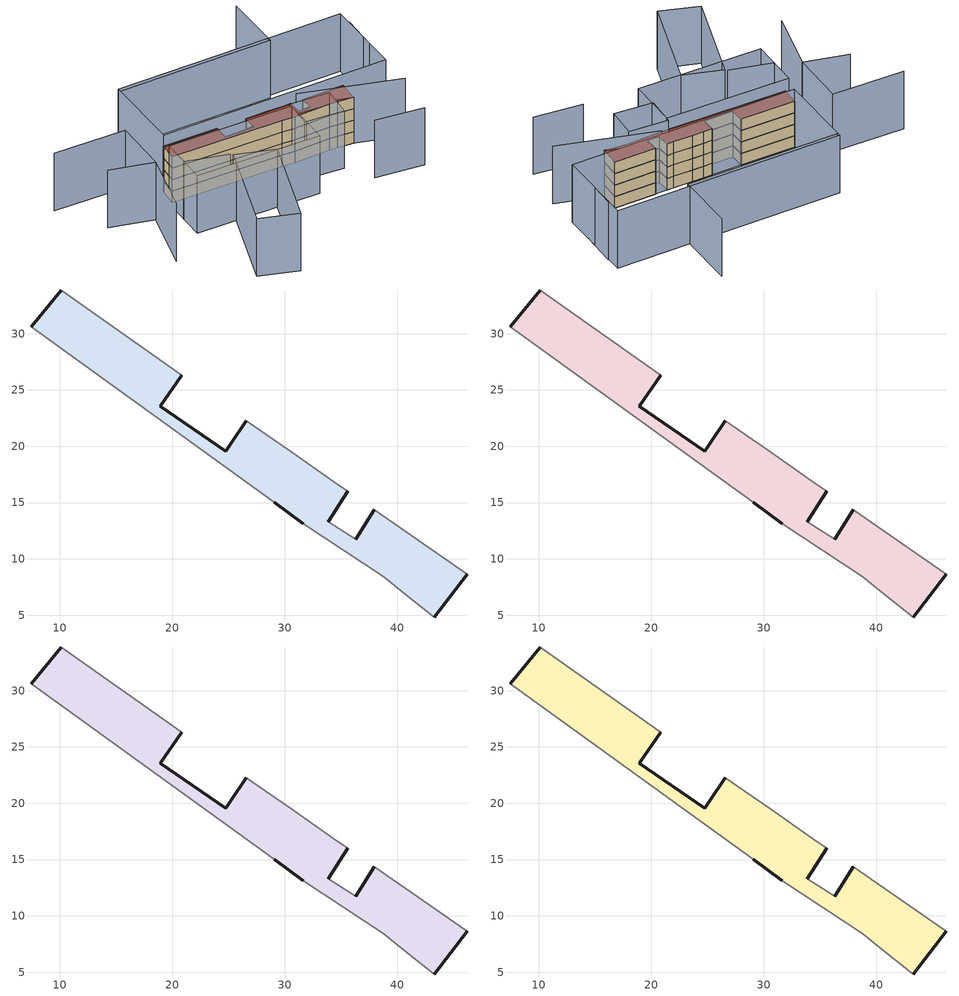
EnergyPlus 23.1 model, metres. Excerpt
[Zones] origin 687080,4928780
3117bb9373386282_F0_whole
 floor ground (EU_floor_Construction): 43.28,4.83 46.19,8.61 37.94,14.34 36.3,11.75 33.85,13.29 35.56,16 34.34,16.85 30.56,19.49 28.3,21.07 26.58,22.26 25.2,20.21 24.77,19.56 18.94,23.54 20.82,26.29 10.16,33.87 7.47,30.6 29.07,15.04 31.62,13.09 38.76,8.42 40.23,7.22 z0
 wall outside (EU_wall_Construction): 35.56,16 33.85,13.29 / 36.3,11.75 37.94,14.34 / 46.19,8.61 43.28,4.83 / 31.62,13.09 29.07,15.04 / 7.47,30.6 10.16,33.87 / 20.82,26.29 18.94,23.54 24.77,19.56 25.2,20.21 26.58,22.26 z0:3
 wall adiabatic (EU_wall_Construction): 26.58,22.26 28.3,21.07 30.56,19.49 34.34,16.85 35.56,16 / 33.85,13.29 36.3,11.75 / 37.94,14.34 46.19,8.61 / 43.28,4.83 40.23,7.22 38.76,8.42 31.62,13.09 / 29.07,15.04 7.47,30.6 / 10.16,33.87 20.82,26.29 z0:3
3117bb9373386282_F1_whole
 floor to 3117bb9373386282_F0_whole (EU_floor_Construction): 43.28,4.83 46.19,8.61 37.94,14.34 36.3,11.75 33.85,13.29 35.56,16 34.34,16.85 30.56,19.49 28.29,21.07 26.58,22.26 25.2,20.21 24.76,19.56 18.94,23.54 20.82,26.29 10.15,33.87 7.47,30.6 29.07,15.04 31.62,13.09 38.76,8.42 40.23,7.22 z3
 wall outside (EU_wall_Construction): 35.56,16 33.85,13.29 / 36.3,11.75 37.94,14.34 / 46.19,8.61 43.28,4.83 / 31.62,13.09 29.07,15.04 / 7.47,30.6 10.16,33.87 / 20.82,26.29 18.94,23.54 24.77,19.56 25.2,20.21 26.58,22.26 z3:6
 wall adiabatic (EU_wall_Construction): 26.58,22.26 28.3,21.07 30.56,19.49 34.34,16.85 35.56,16 / 33.85,13.29 36.3,11.75 / 37.94,14.34 46.19,8.61 / 43.28,4.83 40.23,7.22 38.76,8.42 31.62,13.09 / 29.07,15.04 7.47,30.6 / 10.16,33.87 20.82,26.29 z3:6
3117bb9373386282_F2_whole
 floor to 3117bb9373386282_F1_whole (EU_floor_Construction): 43.28,4.83 46.19,8.61 37.94,14.34 36.3,11.75 33.85,13.29 35.56,16 34.34,16.85 30.56,19.49 28.29,21.07 26.58,22.26 25.2,20.21 24.76,19.56 18.94,23.54 20.82,26.29 10.15,33.87 7.47,30.6 29.07,15.04 31.62,13.09 38.76,8.42 40.23,7.22 z6
 wall outside (EU_wall_Construction): 35.56,16 33.85,13.29 / 36.3,11.75 37.94,14.34 / 46.19,8.61 43.28,4.83 / 31.62,13.09 29.07,15.04 / 7.47,30.6 10.16,33.87 / 20.82,26.29 18.94,23.54 24.77,19.56 25.2,20.21 26.58,22.26 z6:9
 wall adiabatic (EU_wall_Construction): 26.58,22.26 28.3,21.07 30.56,19.49 34.34,16.85 35.56,16 / 33.85,13.29 36.3,11.75 / 37.94,14.34 46.19,8.61 / 43.28,4.83 40.23,7.22 38.76,8.42 31.62,13.09 / 29.07,15.04 7.47,30.6 / 10.16,33.87 20.82,26.29 z6:9
3117bb9373386282_F3_whole
 floor to 3117bb9373386282_F2_whole (EU_floor_Construction): 43.28,4.83 46.19,8.61 37.94,14.34 36.3,11.75 33.85,13.29 35.56,16 34.34,16.85 30.56,19.49 28.29,21.07 26.58,22.26 25.2,20.21 24.76,19.56 18.94,23.54 20.82,26.29 10.15,33.87 7.47,30.6 29.07,15.04 31.62,13.09 38.76,8.42 40.23,7.22 z9
 wall outside (EU_wall_Construction): 35.56,16 33.85,13.29 / 36.3,11.75 37.94,14.34 / 46.19,8.61 43.28,4.83 / 31.62,13.09 29.07,15.04 / 7.47,30.6 10.16,33.87 / 20.82,26.29 18.94,23.54 24.77,19.56 25.2,20.21 26.58,22.26 z9:12
 wall adiabatic (EU_wall_Construction): 26.58,22.26 28.3,21.07 30.56,19.49 34.34,16.85 35.56,16 / 33.85,13.29 36.3,11.75 / 37.94,14.34 46.19,8.61 / 43.28,4.83 40.23,7.22 38.76,8.42 31.62,13.09 / 29.07,15.04 7.47,30.6 / 10.16,33.87 20.82,26.29 z9:12
 roof outside (EU_roof_Construction): 34.34,16.85 35.56,16 33.85,13.29 36.3,11.75 37.94,14.34 46.19,8.61 43.28,4.83 40.23,7.22 38.76,8.42 31.62,13.09 29.07,15.04 7.47,30.6 10.16,33.87 20.82,26.29 18.94,23.54 24.77,19.56 25.2,20.21 26.58,22.26 28.3,21.07 30.56,19.49 z12
shading: 33.7,-4.45 42.41,-12.08 / 35.41,14.61 50.29,-3.87 / 3.22,25.94 9.81,18.11 / 58.47,8.36 63.61,15.24 / -6.3,39.16 0.6,31.19 / 0.6,31.19 -11.22,20.97 / -5.51,52.04 8.34,41.88 / 8.34,41.88 0.54,31.25 / 58.89,39.5 50.75,27.83 / 50.75,27.83 20.72,48.77 / -8.94,3.28 9.83,17.4 / 9.83,17.4 15.55,9.8 / 15.55,9.8 -3.23,-4.32 / -3.23,-4.32 -8.94,3.28 / 38.76,8.42 34.22,2.84 / 34.22,2.84 26.96,8.75 / 26.96,8.75 31.5,14.33 / 31.5,14.33 38.76,8.42 / 6.89,31.03 30.97,13.68 / 30.97,13.68 23.86,3.81 / 23.86,3.81 -0.22,21.16 / -0.22,21.16 6.89,31.03 / 54.56,2.64 10.11,33.81 / 10.11,33.81 21.1,49.48 / 21.1,49.48 65.55,18.32 / 65.55,18.32 54.56,2.64 z0:15
[Building]
EU S2 Campaign: North Axis=0; Terrain=City; Solar Distribution=FullExterior
[Site:Location]
Bologna: Latitude=44.5; Longitude=11.25; Time Zone=1; Elevation=37
[SizingPeriod:WeatherFileDays]
AnnualSizingPeriod: Begin Month=1; Begin Day of Month=1; End Month=12; End Day of Month=31; Day of Week for Start Day=Monday; Use Weather File Daylight Saving Period=No; Use Weather File Rain and Snow Indicators=No
[MATERIAL]
EU_InternalMass_Material: Roughness=MediumRough; Thickness=0.1; Conductivity=1; Density=1800; Specific Heat=900; Thermal Absorptance=0.9; Solar Absorptance=0.7; Visible Absorptance=0.7
[MATERIAL:NOMASS] Roughness=MediumRough; Thermal Absorptance=0.9; Solar Absorptance=0.7; Visible Absorptance=0.7
Name | Thermal Resistance
EU_wall_NoMass | 0.937881
EU_roof_NoMass | 0.548572
EU_floor_NoMass | 0.71348
[CONSTRUCTION]
EU_wall_Construction: EU_wall_NoMass
EU_roof_Construction: EU_roof_NoMass
EU_floor_Construction: EU_floor_NoMass
EU_InternalMass_Construction: EU_InternalMass_Material
[ZONE] Type=1; Multiplier=1; Ceiling Height=autocalculate; Floor Area=autocalculate; Part of Total Floor Area=Yes
Name | Volume
3117bb9373386282_F0_whole | 487.419
3117bb9373386282_F1_whole; 3117bb9373386282_F2_whole; 3117bb9373386282_F3_whole | 487.422
[INTERNALMASS] Construction=EU_InternalMass_Construction; Surface Area=162.473
Name | Zone or ZoneList
3117bb9373386282_F0_whole_EU_InternalMass | 3117bb9373386282_F0_whole
3117bb9373386282_F1_whole_EU_InternalMass | 3117bb9373386282_F1_whole
3117bb9373386282_F2_whole_EU_InternalMass | 3117bb9373386282_F2_whole
3117bb9373386282_F3_whole_EU_InternalMass | 3117bb9373386282_F3_whole
[OTHEREQUIPMENT] Fuel Type=Electricity; Design Level Calculation Method=Watts/Area; Power per Zone Floor Area=1; Fraction Latent=0; Fraction Radiant=0; Fraction Lost=0; Carbon Dioxide Generation Rate=0; EndUse Subcategory=EU_Step8_InternalGains
Name | Zone or ZoneList or Space or SpaceList | Schedule
EU_Step8_InternalGain_3117bb9373386282_F0_whole_f000 | 3117bb9373386282_F0_whole | EU_Step8_GainSchedule_3117bb9373386282_F0_whole_f000
EU_Step8_InternalGain_3117bb9373386282_F1_whole_f000 | 3117bb9373386282_F1_whole | EU_Step8_GainSchedule_3117bb9373386282_F1_whole_f000
EU_Step8_InternalGain_3117bb9373386282_F2_whole_f000 | 3117bb9373386282_F2_whole | EU_Step8_GainSchedule_3117bb9373386282_F2_whole_f000
EU_Step8_InternalGain_3117bb9373386282_F3_whole_f000 | 3117bb9373386282_F3_whole | EU_Step8_GainSchedule_3117bb9373386282_F3_whole_f000
[ZONEVENTILATION:DESIGNFLOWRATE] Schedule=EU_AlwaysOn; Design Flow Rate Calculation Method=AirChanges/Hour; Air Changes per Hour=0.687892; Ventilation Type=Natural; Fan Pressure Rise=0; Fan Total Efficiency=1; Constant Term Coefficient=1; Temperature Term Coefficient=0; Velocity Term Coefficient=0; Velocity Squared Term Coefficient=0; Minimum Indoor Temperature=-100; Maximum Indoor Temperature=100; Delta Temperature=-100; Minimum Outdoor Temperature=-100; Maximum Outdoor Temperature=100; Maximum Wind Speed=40
Name | Zone or ZoneList or Space or SpaceList
EU_ConstantAir_3117bb9373386282_F0_whole | 3117bb9373386282_F0_whole
EU_ConstantAir_3117bb9373386282_F1_whole | 3117bb9373386282_F1_whole
EU_ConstantAir_3117bb9373386282_F2_whole | 3117bb9373386282_F2_whole
EU_ConstantAir_3117bb9373386282_F3_whole | 3117bb9373386282_F3_whole
[HVACTEMPLATE:THERMOSTAT] Constant Heating Setpoint=20; Constant Cooling Setpoint=50
EU_HeatOnly_3117bb9373386282_F0_whole; EU_HeatOnly_3117bb9373386282_F1_whole; EU_HeatOnly_3117bb9373386282_F2_whole; EU_HeatOnly_3117bb9373386282_F3_whole
[HVACTEMPLATE:ZONE:IDEALLOADSAIRSYSTEM] System Availability Schedule=EU_AlwaysOn; Maximum Heating Supply Air Temperature=50; Minimum Cooling Supply Air Temperature=13; Maximum Heating Supply Air Humidity Ratio=0.0156; Minimum Cooling Supply Air Humidity Ratio=0.0077; Heating Limit=NoLimit; Cooling Limit=NoLimit; Heating Availability Schedule=EU_AlwaysOn; Cooling Availability Schedule=EU_CoolingOff; Dehumidification Control Type=ConstantSensibleHeatRatio; Cooling Sensible Heat Ratio=0.7; Dehumidification Setpoint=60; Humidification Control Type=None; Humidification Setpoint=30; Outdoor Air Method=None; Outdoor Air Flow Rate per Person=0.00944; Outdoor Air Flow Rate per Zone Floor Area=0; Outdoor Air Flow Rate per Zone=0; Demand Controlled Ventilation Type=None; Outdoor Air Economizer Type=NoEconomizer; Heat Recovery Type=None; Sensible Heat Recovery Effectiveness=0.7; Latent Heat Recovery Effectiveness=0.65
Name | Template Thermostat
3117bb9373386282_F0_whole | EU_HeatOnly_3117bb9373386282_F0_whole
3117bb9373386282_F1_whole | EU_HeatOnly_3117bb9373386282_F1_whole
3117bb9373386282_F2_whole | EU_HeatOnly_3117bb9373386282_F2_whole
3117bb9373386282_F3_whole | EU_HeatOnly_3117bb9373386282_F3_whole
[SIZING:ZONE] Zone Cooling Design Supply Air Temperature Input Method=SupplyAirTemperature; Zone Cooling Design Supply Air Temperature=13; Zone Heating Design Supply Air Temperature Input Method=SupplyAirTemperature; Zone Heating Design Supply Air Temperature=50; Zone Cooling Design Supply Air Humidity Ratio=0.008; Zone Heating Design Supply Air Humidity Ratio=0.008; Cooling Design Air Flow Method=DesignDay; Cooling Design Air Flow Rate=0; Cooling Minimum Air Flow per Zone Floor Area=0.000762; Cooling Minimum Air Flow=0; Cooling Minimum Air Flow Fraction=0.2; Heating Design Air Flow Method=DesignDay; Heating Design Air Flow Rate=0; Heating Maximum Air Flow per Zone Floor Area=0.002032; Heating Maximum Air Flow=0.141576; Heating Maximum Air Flow Fraction=0.3; Account for Dedicated Outdoor Air System=No; Dedicated Outdoor Air System Control Strategy=NeutralSupplyAir; Dedicated Outdoor Air Low Setpoint Temperature for Design=autosize; Dedicated Outdoor Air High Setpoint Temperature for Design=autosize; Zone Load Sizing Method=Sensible Load Only No Latent Load; Zone Latent Cooling Design Supply Air Humidity Ratio Input Method=HumidityRatioDifference; Zone Cooling Design Supply Air Humidity Ratio Difference=0.005; Zone Latent Heating Design Supply Air Humidity Ratio Input Method=HumidityRatioDifference; Zone Humidification Design Supply Air Humidity Ratio Difference=0.005
3117bb9373386282_F0_whole; 3117bb9373386282_F1_whole; 3117bb9373386282_F2_whole; 3117bb9373386282_F3_whole
[SCHEDULE:CONSTANT]
Name | Hourly Value
EU_AlwaysOn | 1
EU_CoolingOff | 0
[SCHEDULE:FILE] Column Number=1; Rows to Skip at Top=0; Number of Hours of Data=8760; Column Separator=Comma; Interpolate to Timestep=No; Minutes per Item=60; Adjust Schedule for Daylight Savings=Yes
Name | File
EU_Step8_GainSchedule_3117bb9373386282_F0_whole_f000 | ../../schedules/3117bb9373386282/3117bb9373386282_F0_whole_f000_gain.csv
EU_Step8_GainSchedule_3117bb9373386282_F1_whole_f000 | ../../schedules/3117bb9373386282/3117bb9373386282_F1_whole_f000_gain.csv
EU_Step8_GainSchedule_3117bb9373386282_F2_whole_f000 | ../../schedules/3117bb9373386282/3117bb9373386282_F2_whole_f000_gain.csv
EU_Step8_GainSchedule_3117bb9373386282_F3_whole_f000 | ../../schedules/3117bb9373386282/3117bb9373386282_F3_whole_f000_gain.csv
